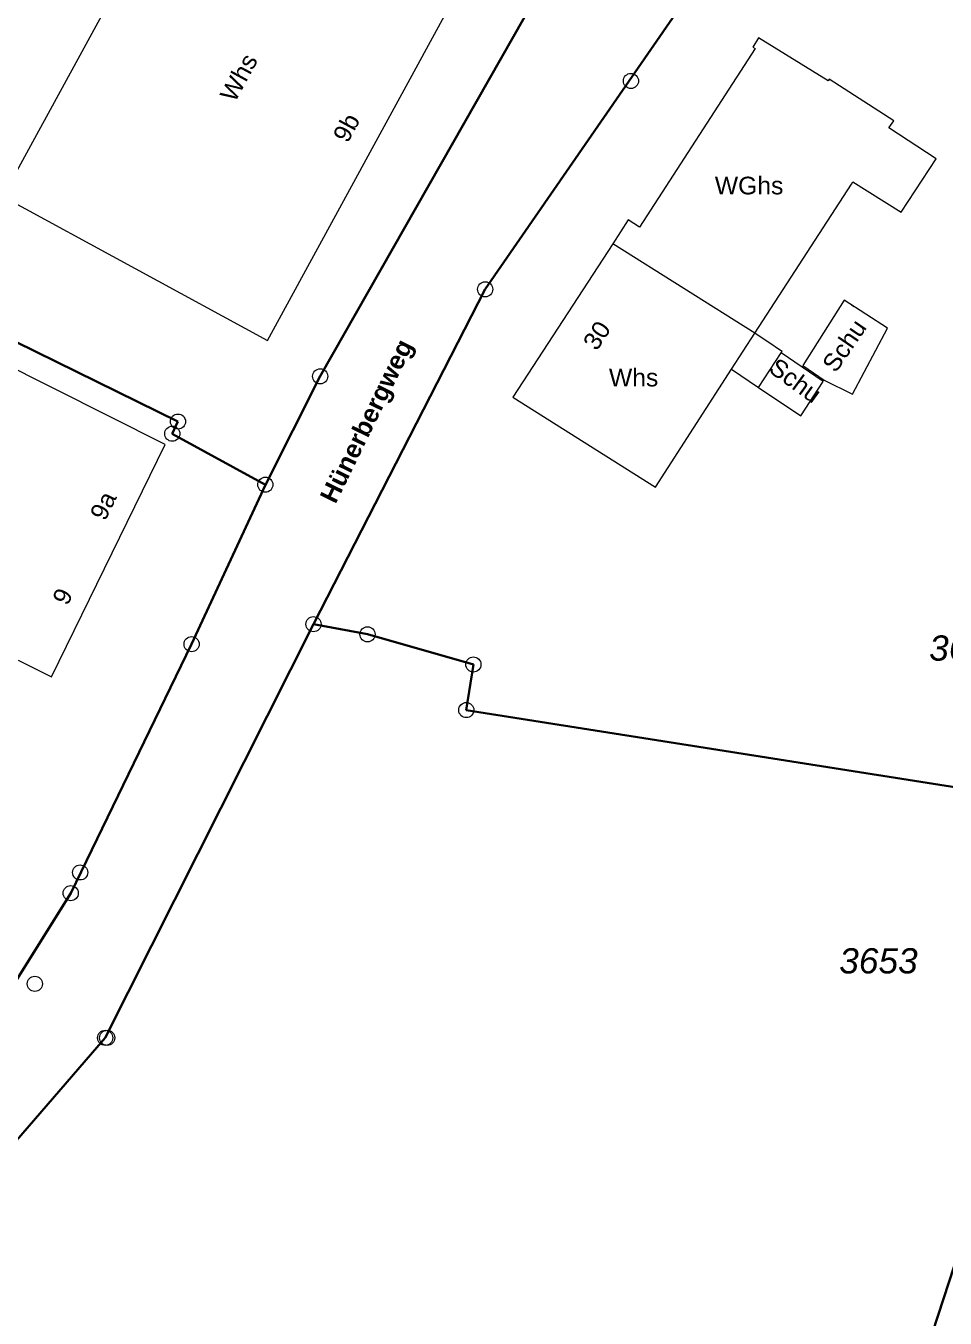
# Model space of a CAD drawing. Header units: metres. Extents: x 2 to 3400072, y 373 to 5275873.
# Drawn here: x 3399898.4 to 3399953.1, y 5275706.3 to 5275783.1 of the extents above; entities that cross this region are included whole.
import ezdxf

# ---------------------------------------------------------------- set-up
doc = ezdxf.new("R2010")
doc.units = ezdxf.units.M
for name, pattern in [('1600.2028', [0]), ('1600.2505', [0]), ('1600.2507', [0]), ('1600.2515', [0])]:
    doc.linetypes.add(name, pattern=pattern)
doc.layers.get('0').update_dxf_attribs({"color": 1, "linetype": 'CONTINUOUS'})
for name, color, linetype, lineweight in [('Flurstücke_Grenzpunkte', 255, 'CONTINUOUS', 0), ('Gebäude', 255, 'CONTINUOUS', 0), ('Lagebezeichnungen', 255, 'CONTINUOUS', 0), ('Migrationsobjekte', 7, 'CONTINUOUS', 18), ('Verkehr', 255, 'CONTINUOUS', 0)]:
    doc.layers.add(name, color=color, linetype=linetype, lineweight=lineweight)
doc.styles.add('Flurstücksnummer - K 10 700', font='')
doc.styles.add('Gebäudefunktion (nur BW)', font='arial.ttf')
doc.styles.add('Name - Bauwerken u. Einrichtungen - F 10', font='')
doc.styles.add('Sonstiger Text_ Bezeichnung - N 7 380', font='arial.ttf')
doc.styles.get('Flurstücksnummer - K 10 700').set_extended_font_data('Arial', italic=True)
doc.styles.get('Name - Bauwerken u. Einrichtungen - F 10').set_extended_font_data('Arial', bold=True)

# ---------------------------------------------------------------- blocks, each defined once
blk = doc.blocks.new('Grenzpunkt mit Abmarkung (Marke)')
at = {"color": 0, "lineweight": -2}
blk.add_circle((0, 0), 0.5, dxfattribs=at)

msp = doc.modelspace()

# ---------------------------------------------------------------- linework, layer by layer
at = {"layer": 'Flurstücke_Grenzpunkte', "color": 7, "linetype": '1600.2028', "lineweight": 35}
for p, q in [((3399937.821, 5275784.971), (3399925.714, 5275767.447)), ((3399881.423, 5275772.394), (3399907.455, 5275759.587)), ((3399907.455, 5275759.587), (3399907.115, 5275758.867)), ((3399907.115, 5275758.867), (3399912.648, 5275755.836)), ((3399912.648, 5275755.836), (3399908.264, 5275746.355)), ((3399915.508, 5275747.544), (3399903.129, 5275722.962)), ((3399918.72, 5275746.943), (3399915.508, 5275747.544)), ((3399925.013, 5275745.152), (3399918.72, 5275746.943)), ((3399908.264, 5275746.355), (3399901.079, 5275731.563)), ((3399924.592, 5275742.441), (3399925.013, 5275745.152)), ((3399962.38, 5275736.483, 334.254), (3399924.592, 5275742.441)), ((3399901.079, 5275731.563), (3399897.876, 5275726.433)), ((3399903.129, 5275722.962), (3399871.427, 5275686.323)), ((3399943.411, 5275678.06), (3399956.436, 5275718.159, 333.791))]:
    msp.add_line(p, q, dxfattribs=at)
at = {"layer": 'Gebäude', "color": 7, "linetype": '1600.2505', "lineweight": 18}
for p, q in [((3399941.962, 5275782.389), (3399941.632, 5275781.839)), ((3399941.632, 5275781.839), (3399941.762, 5275781.759)), ((3399946.094, 5275779.838), (3399941.962, 5275782.389)), ((3399946.154, 5275779.928), (3399946.094, 5275779.838)), ((3399949.996, 5275777.467), (3399946.154, 5275779.928)), ((3399949.716, 5275777.037), (3399949.996, 5275777.467)), ((3399952.527, 5275775.196), (3399949.716, 5275777.037)), ((3399950.446, 5275772.026), (3399952.527, 5275775.196)), ((3399947.485, 5275773.696), (3399947.565, 5275773.826)), ((3399947.565, 5275773.826), (3399950.446, 5275772.026)), ((3399897.051, 5275772.972), (3399912.768, 5275764.398)), ((3399934.218, 5275771.567), (3399933.298, 5275770.157)), ((3399934.879, 5275771.137), (3399934.218, 5275771.567)), ((3399906.695, 5275758.217), (3399894.789, 5275764.2)), ((3399897.949, 5275745.416), (3399899.93, 5275744.426))]:
    msp.add_line(p, q, dxfattribs=at)
at = {"layer": 'Verkehr', "color": 253, "linetype": '1600.2515', "lineweight": 18, "true_color": 0x999999}
for p, q in [((3399912.648, 5275755.836), (3399908.264, 5275746.355)), ((3399908.264, 5275746.355), (3399901.079, 5275731.563)), ((3399901.079, 5275731.563), (3399897.876, 5275726.433))]:
    msp.add_line(p, q, dxfattribs=at)

# ---------------------------------------------------------------- block references
at = {"layer": 'Flurstücke_Grenzpunkte', "color": 7, "lineweight": 18, "xscale": 0.9, "yscale": 0.9, "zscale": 0.9}
for p in [(3399934.379, 5275779.83), (3399925.714, 5275767.447), (3399915.909, 5275762.277), (3399907.455, 5275759.587), (3399907.115, 5275758.867), (3399912.648, 5275755.836), (3399915.508, 5275747.544), (3399918.72, 5275746.943), (3399908.264, 5275746.355), (3399925.013, 5275745.152), (3399924.592, 5275742.441), (3399901.639, 5275732.793), (3399901.079, 5275731.563), (3399898.947, 5275726.173), (3399903.129, 5275722.962), (3399903.249, 5275722.962)]:
    msp.add_blockref('Grenzpunkt mit Abmarkung (Marke)', p, dxfattribs=at)

# ---------------------------------------------------------------- texts
at = {"layer": 'Flurstücke_Grenzpunkte', "color": 7, "lineweight": 18, "char_height": 1.5, "attachment_point": 5, "rotation": 0.00905, "line_spacing_factor": 0.69, "style": 'Flurstücksnummer - K 10 700', "bg_fill": 2}
for s, insert in [('3639', (3399954.437, 5275746.117)), ('3653', (3399949.09, 5275727.528))]:
    msp.add_mtext(s, dxfattribs=dict(at, insert=insert))
at = {"layer": 'Gebäude', "color": 7, "lineweight": 18, "char_height": 1.05, "attachment_point": 5, "line_spacing_factor": 0.69, "style": 'Gebäudefunktion (nur BW)', "bg_fill": 2}
for s, insert, rotation in [('Whs', (3399911.078, 5275780.033), 61.34582), ('WGhs', (3399941.402, 5275773.607), 0.00905), ('Schu', (3399944.153, 5275762.023), 324.00391), ('Whs', (3399934.538, 5275762.195), 0.00905)]:
    msp.add_mtext(s, dxfattribs=dict(at, insert=insert, rotation=rotation))
at = {"layer": 'Lagebezeichnungen', "color": 7, "lineweight": 18, "char_height": 1.05, "attachment_point": 5, "line_spacing_factor": 0.69, "style": 'Sonstiger Text_ Bezeichnung - N 7 380', "bg_fill": 2}
for s, insert, rotation in [('9b', (3399917.471, 5275777.051), 61.3962), ('9a', (3399903.013, 5275754.587), 63.87347), ('9', (3399900.601, 5275749.196), 63.61703)]:
    msp.add_mtext(s, dxfattribs=dict(at, insert=insert, rotation=rotation))

# ---------------------------------------------------------------- next in the draw order: linework, layer by layer
at = {"layer": 'Gebäude', "color": 7, "linetype": '1600.2505', "lineweight": 18}
for p, q in [((3399909.027, 5275794.917), (3399897.051, 5275772.972)), ((3399941.762, 5275781.759), (3399934.879, 5275771.137)), ((3399943.362, 5275763.744), (3399941.742, 5275764.844)), ((3399941.952, 5275761.613), (3399943.302, 5275763.664)), ((3399943.302, 5275763.664), (3399943.362, 5275763.744)), ((3399935.839, 5275755.693), (3399940.351, 5275762.694)), ((3399940.351, 5275762.694), (3399941.952, 5275761.613)), ((3399941.952, 5275761.613), (3399944.483, 5275759.923)), ((3399927.355, 5275761.045), (3399935.839, 5275755.693)), ((3399899.93, 5275744.426), (3399906.695, 5275758.217))]:
    msp.add_line(p, q, dxfattribs=at)
at = {"layer": 'Migrationsobjekte', "color": 7, "linetype": '1600.2507', "lineweight": 18}
msp.add_line((3399940.351, 5275762.694), (3399941.742, 5275764.844), dxfattribs=at)

# ---------------------------------------------------------------- next in the draw order: texts
at = {"layer": 'Gebäude', "color": 7, "lineweight": 18, "insert": (3399947.067, 5275764.102), "char_height": 1.05, "attachment_point": 5, "rotation": 55.59499, "line_spacing_factor": 0.69, "style": 'Gebäudefunktion (nur BW)', "bg_fill": 2}
msp.add_mtext('Schu', dxfattribs=at)
at = {"layer": 'Lagebezeichnungen', "color": 7, "lineweight": 18, "attachment_point": 5, "line_spacing_factor": 0.69, "bg_fill": 2}
for s, insert, char_height, rotation, style in [('30', (3399932.357, 5275764.705), 1.05, 56.86018, 'Sonstiger Text_ Bezeichnung - N 7 380'), ('Hünerbergweg', (3399918.803, 5275759.554), 1.08, 63.95958, 'Name - Bauwerken u. Einrichtungen - F 10')]:
    msp.add_mtext(s, dxfattribs=dict(at, insert=insert, char_height=char_height, rotation=rotation, style=style))

# ---------------------------------------------------------------- next in the draw order: linework, layer by layer
at = {"layer": 'Flurstücke_Grenzpunkte', "color": 7, "linetype": '1600.2028', "lineweight": 35}
for p, q in [((3399931.468, 5275789.653), (3399915.909, 5275762.277)), ((3399925.714, 5275767.447), (3399915.508, 5275747.544)), ((3399915.909, 5275762.277), (3399912.648, 5275755.836))]:
    msp.add_line(p, q, dxfattribs=at)
at = {"layer": 'Gebäude', "color": 7, "linetype": '1600.2505', "lineweight": 18}
for p, q in [((3399912.768, 5275764.398), (3399924.735, 5275786.332)), ((3399941.742, 5275764.844), (3399947.485, 5275773.696)), ((3399933.298, 5275770.157), (3399927.355, 5275761.045)), ((3399941.742, 5275764.844), (3399933.298, 5275770.157)), ((3399947.044, 5275766.794), (3399944.593, 5275762.914)), ((3399949.625, 5275765.144), (3399947.044, 5275766.794)), ((3399947.554, 5275761.213), (3399949.625, 5275765.144)), ((3399945.813, 5275761.963), (3399943.302, 5275763.664)), ((3399944.593, 5275762.914), (3399945.863, 5275762.043)), ((3399944.483, 5275759.923), (3399945.813, 5275761.963)), ((3399945.863, 5275762.043), (3399947.554, 5275761.213))]:
    msp.add_line(p, q, dxfattribs=at)
at = {"layer": 'Verkehr', "color": 253, "linetype": '1600.2515', "lineweight": 18, "true_color": 0x999999}
for p, q in [((3399931.468, 5275789.653), (3399915.909, 5275762.277)), ((3399915.909, 5275762.277), (3399912.648, 5275755.836))]:
    msp.add_line(p, q, dxfattribs=at)

doc.saveas('drawing.dxf')
